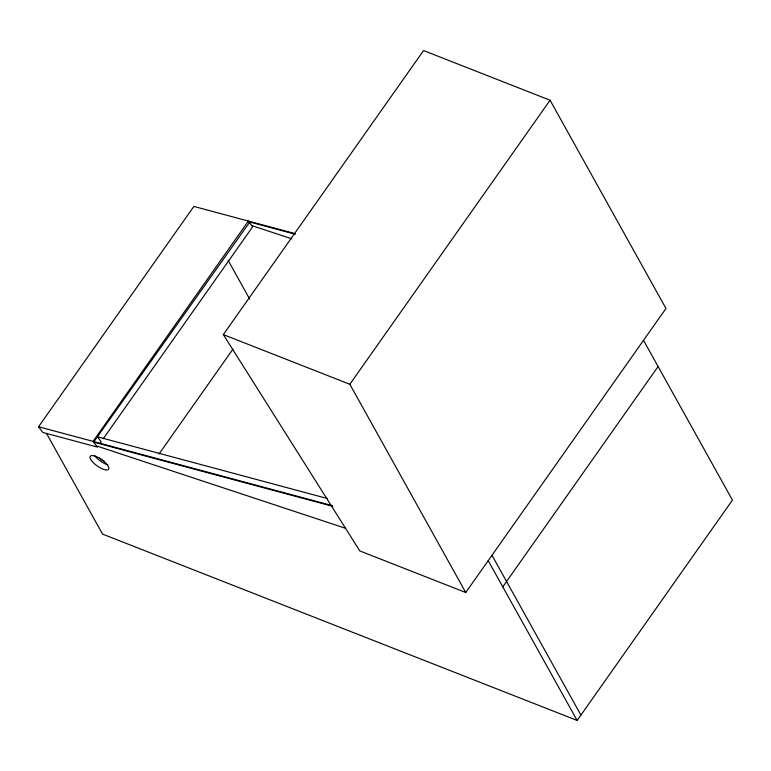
<?xml version="1.0" encoding="UTF-8"?>
<svg xmlns="http://www.w3.org/2000/svg" width="771" height="771" viewBox="0 0 771 771"><rect width="100%" height="100%" fill="white"/><g stroke="black" fill="none" stroke-linecap="round" stroke-linejoin="round"><path stroke-width="1.16" d="M103.218 438.786L252.666 226.77L248.378 221.065L93.069 441.397L97.368 447.093L42.848 432.454L38.55 426.749L193.858 206.426L294.83 233.546M99.883 443.518L101.146 441.735L97.397 436.762L327.241 498.48M223.33 334.604L423.549 50.558L550.07 100.23L665.971 308.477L465.751 592.513L359.816 550.928L223.33 334.604L349.851 384.276L465.751 592.513M158.922 454.148L232.958 349.118M349.851 384.276L550.07 100.23M502.788 586.856L658.097 366.524M46.53 433.437L102.562 534.101L577.142 720.442L732.45 500.109L643.515 340.329M249.447 222.491L93.599 442.111L332.735 506.325M248.908 221.778L295.341 234.249M38.55 426.749L332.195 505.612M251.78 225.585L291.756 238.808M96.471 445.908L345.456 528.26M491.985 555.303L580.92 715.083M488.207 560.662L577.142 720.442M228.1 260.299L249.698 299.1M107.824 464.865A11.247 3.865 35.2 0 1 94.775 455.777M104.548 461.444A6.207 2.13 35.2 0 1 99.411 457.984M91.412 460.538A11.247 3.865 35.2 0 0 107.786 469.828A11.247 3.865 35.2 0 0 99.006 457.955A11.247 3.865 35.2 0 0 91.412 460.538"/></g></svg>
